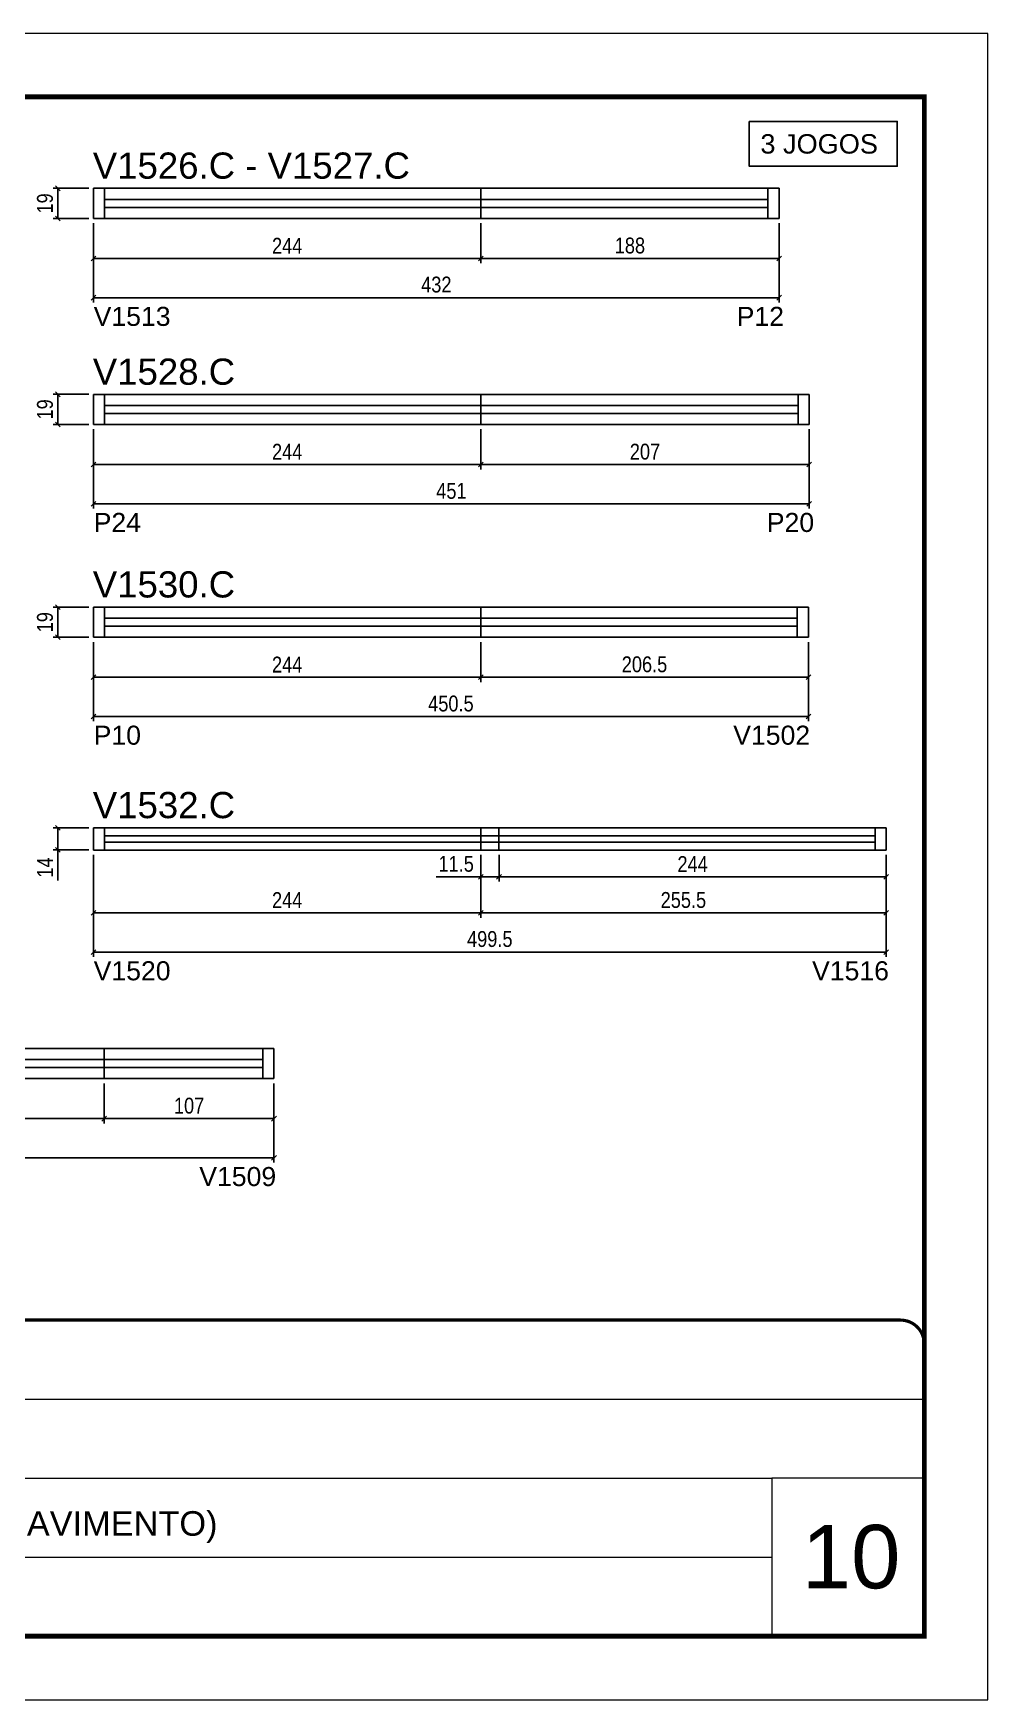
# Model space of a CAD drawing. Extents: x 1959 to 8212, y 239 to 4735.
# Drawn here: x 4441 to 5042, y 1388 to 2438 of the extents above; entities that cross this region are included whole.
import ezdxf

# ---------------------------------------------------------------- set-up
doc = ezdxf.new("R2010")
doc.units = 0
doc.linetypes.add('CONTINUO', pattern=[0])
doc.linetypes.add('DASHED', pattern=[0.75, 0.5, -0.25])
for name, color, linetype in [('5', 5, 'Continuous'), ('COTA', 241, 'Continuous'), ('NOMENCLATURA', 7, 'Continuous'), ('Painéis', 200, 'Continuous'), ('SARR_2.2x7', 40, 'Continuous'), ('SARR_EDITAR', 141, 'Continuous')]:
    doc.layers.add(name, color=color, linetype=linetype)
for name, color, linetype, lineweight in [('CARIMBO', 255, 'Continuous', 9), ('Folhas', 255, 'Continuous', 9), ('SARRAFO DE PRESSAO', 251, 'DASHED', 9)]:
    doc.layers.add(name, color=color, linetype=linetype, lineweight=lineweight)
doc.styles.add('ARIAL', font='arial.ttf')
doc.styles.add('COTA TECNICA', font='techl___.ttf', dxfattribs={"height": 10})
doc.styles.add('COTA TECNICA-50', font='techl___.ttf', dxfattribs={"height": 10})
doc.styles.get("Standard").update_dxf_attribs({"font": 'arial.ttf'})
doc.dimstyles.new('COTA PAINEL-50', dxfattribs={"dimtxt": 10, "dimasz": 3, "dimexe": 3, "dimexo": 3, "dimgap": 3, "dimtad": 1, "dimdec": 1, "dimzin": 12, "dimdsep": 46, "dimtxsty": 'COTA TECNICA-50', "dimblk1": 'OBLIQUE', "dimblk2": 'OBLIQUE', "dimsah": 1, "dimcen": 0.9, "dimclrd": 4, "dimclre": 4, "dimclrt": 240, "dimadec": 1, "dimazin": 3, "dimtfac": 1, "dimtdec": 1, "dimtmove": 0, "dimatfit": 3, "dimfxl": 1, "dimtolj": 1, "dimtzin": 12, "dimarcsym": 0})
doc.dimstyles.new('PAINEL', dxfattribs={"dimtxt": 10, "dimasz": 3, "dimexe": 3, "dimexo": 3, "dimgap": 3, "dimtad": 1, "dimdec": 1, "dimzin": 12, "dimdsep": 46, "dimtxsty": 'COTA TECNICA', "dimblk1": 'OBLIQUE', "dimblk2": 'OBLIQUE', "dimsah": 1, "dimcen": 0.9, "dimclrd": 4, "dimclre": 4, "dimclrt": 240, "dimadec": 1, "dimazin": 3, "dimtfac": 1, "dimtdec": 1, "dimtmove": 0, "dimatfit": 3, "dimfxl": 1, "dimtolj": 1, "dimtzin": 12, "dimarcsym": 0})

# ---------------------------------------------------------------- blocks, each defined once
blk = doc.blocks.new('9999999999')
at = {"color": 30, "linetype": 'CONTINUO'}
for p, q in [((98564.6, 34379.6), (99584, 34379.6)), ((98564.6, 34329.8), (99488, 34329.8)), ((99584, 34329.8), (99488, 34329.8)), ((99488, 34329.8), (99488, 34230.2)), ((98564.6, 34280), (99488, 34280))]:
    blk.add_line(p, q, dxfattribs=at)
at = {"color": 30, "linetype": 'CONTINUO', "const_width": 2}
blk.add_lwpolyline([(99584, 34230.2), (99584, 34414.4, 0.414214), (99569, 34429.4), (98229, 34429.4, 0.414214), (98214, 34414.4), (98214, 34245.2, 0.414214), (98229, 34230.2), (99584, 34230.2)], format="xyb", dxfattribs=at)
at = {"layer": 'Folhas'}
blk.add_lwpolyline([(98139, 34190.2), (99624, 34190.2), (99624, 35240.2), (98139, 35240.2)], close=True, dxfattribs=at)
at = {"layer": 'Folhas', "color": 30, "const_width": 3}
blk.add_lwpolyline([(98214, 34230.2), (99584, 34230.2), (99584, 35200.2), (98214, 35200.2)], close=True, dxfattribs=at)
at = {"color": 7, "linetype": 'Continuous', "ltscale": 5, "style": 'ARIAL'}
blk.add_text('TIPO (7° AO 21° PAVIMENTO)', height=15.483, dxfattribs=at).set_placement((98837.7, 34293.5))
blk = doc.blocks.new('_Oblique')
at = {"color": 0, "linetype": 'ByBlock', "lineweight": -2}
blk.add_line((-0.5, -0.5), (0.5, 0.5), dxfattribs=at)
blk = doc.blocks.new('*D584')
at = {"layer": 'COTA', "color": 4, "linetype": 'ByBlock', "lineweight": -2, "transparency": 16777216}
for p, q in [((4478.8, 2318.4), (4478.8, 2268.5)), ((4910.8, 2318.4), (4910.8, 2268.5)), ((4478.8, 2271.5), (4910.8, 2271.5))]:
    blk.add_line(p, q, dxfattribs=at)
at = {"layer": 'Defpoints', "color": 0, "linetype": 'ByBlock', "transparency": 16777216}
for p in [(4478.8, 2321.4), (4910.8, 2321.4), (4910.8, 2271.5)]:
    blk.add_point(p, dxfattribs=at)
at = {"layer": 'COTA', "color": 4, "linetype": 'ByBlock', "lineweight": -2, "transparency": 16777216, "xscale": 3, "yscale": 3, "zscale": 3, "rotation": 180}
blk.add_blockref('_Oblique', (4478.8, 2271.5), dxfattribs=at)
at = {"layer": 'COTA', "color": 4, "linetype": 'ByBlock', "lineweight": -2, "transparency": 16777216, "xscale": 3, "yscale": 3, "zscale": 3}
blk.add_blockref('_Oblique', (4910.8, 2271.5), dxfattribs=at)
at = {"layer": 'COTA', "color": 240, "linetype": 'ByBlock', "transparency": 16777216, "insert": (4694.8, 2279.7), "char_height": 10, "attachment_point": 5, "style": 'COTA TECNICA-50'}
blk.add_mtext('\\A1;432', dxfattribs=at)
blk = doc.blocks.new('*D585')
at = {"layer": 'COTA', "color": 4, "lineweight": -2, "transparency": 16777216}
for p, q in [((4475.8, 2340.4), (4453.3, 2340.4)), ((4456.3, 2340.4), (4456.3, 2321.4)), ((4475.8, 2321.4), (4453.3, 2321.4))]:
    blk.add_line(p, q, dxfattribs=at)
at = {"layer": 'Defpoints', "color": 0, "transparency": 16777216}
for p in [(4478.8, 2340.4), (4456.3, 2321.4), (4478.8, 2321.4)]:
    blk.add_point(p, dxfattribs=at)
at = {"layer": 'COTA', "color": 4, "lineweight": -2, "transparency": 16777216, "xscale": 3, "yscale": 3, "zscale": 3}
for p, rotation in [((4456.3, 2340.4), 90), ((4456.3, 2321.4), 270)]:
    blk.add_blockref('_Oblique', p, dxfattribs=dict(at, rotation=rotation))
at = {"layer": 'COTA', "color": 240, "transparency": 16777216, "insert": (4448.2, 2330.9), "char_height": 10, "attachment_point": 5, "rotation": 90, "style": 'COTA TECNICA'}
blk.add_mtext('\\A1;19', dxfattribs=at)
blk = doc.blocks.new('*D586')
at = {"layer": 'COTA', "color": 4, "lineweight": -2, "transparency": 16777216}
for p, q in [((4478.8, 2318.4), (4478.8, 2293.2)), ((4722.8, 2318.4), (4722.8, 2293.2)), ((4478.8, 2296.2), (4722.8, 2296.2))]:
    blk.add_line(p, q, dxfattribs=at)
at = {"layer": 'Defpoints', "color": 0, "transparency": 16777216}
for p in [(4478.8, 2321.4), (4722.8, 2321.4), (4722.8, 2296.2)]:
    blk.add_point(p, dxfattribs=at)
at = {"layer": 'COTA', "color": 4, "lineweight": -2, "transparency": 16777216, "xscale": 3, "yscale": 3, "zscale": 3, "rotation": 180}
blk.add_blockref('_Oblique', (4478.8, 2296.2), dxfattribs=at)
at = {"layer": 'COTA', "color": 4, "lineweight": -2, "transparency": 16777216, "xscale": 3, "yscale": 3, "zscale": 3}
blk.add_blockref('_Oblique', (4722.8, 2296.2), dxfattribs=at)
at = {"layer": 'COTA', "color": 240, "transparency": 16777216, "insert": (4600.8, 2304.2), "char_height": 10, "attachment_point": 5, "style": 'COTA TECNICA'}
blk.add_mtext('\\A1;244', dxfattribs=at)
blk = doc.blocks.new('*D587')
at = {"layer": 'COTA', "color": 4, "lineweight": -2, "transparency": 16777216}
for p, q in [((4722.8, 2318.4), (4722.8, 2293.2)), ((4910.8, 2318.4), (4910.8, 2293.2)), ((4722.8, 2296.2), (4910.8, 2296.2))]:
    blk.add_line(p, q, dxfattribs=at)
at = {"layer": 'Defpoints', "color": 0, "transparency": 16777216}
for p in [(4722.8, 2321.4), (4910.8, 2321.4), (4910.8, 2296.2)]:
    blk.add_point(p, dxfattribs=at)
at = {"layer": 'COTA', "color": 4, "lineweight": -2, "transparency": 16777216, "xscale": 3, "yscale": 3, "zscale": 3, "rotation": 180}
blk.add_blockref('_Oblique', (4722.8, 2296.2), dxfattribs=at)
at = {"layer": 'COTA', "color": 4, "lineweight": -2, "transparency": 16777216, "xscale": 3, "yscale": 3, "zscale": 3}
blk.add_blockref('_Oblique', (4910.8, 2296.2), dxfattribs=at)
at = {"layer": 'COTA', "color": 240, "transparency": 16777216, "insert": (4816.8, 2304.3), "char_height": 10, "attachment_point": 5, "style": 'COTA TECNICA'}
blk.add_mtext('\\A1;188', dxfattribs=at)
blk = doc.blocks.new('*D589')
at = {"layer": 'COTA', "color": 4, "linetype": 'ByBlock', "lineweight": -2, "transparency": 16777216}
for p, q in [((4478.8, 2188.6), (4478.8, 2138.6)), ((4929.8, 2188.6), (4929.8, 2138.6)), ((4478.8, 2141.6), (4929.8, 2141.6))]:
    blk.add_line(p, q, dxfattribs=at)
at = {"layer": 'Defpoints', "color": 0, "linetype": 'ByBlock', "transparency": 16777216}
for p in [(4478.8, 2191.6), (4929.8, 2191.6), (4929.8, 2141.6)]:
    blk.add_point(p, dxfattribs=at)
at = {"layer": 'COTA', "color": 4, "linetype": 'ByBlock', "lineweight": -2, "transparency": 16777216, "xscale": 3, "yscale": 3, "zscale": 3, "rotation": 180}
blk.add_blockref('_Oblique', (4478.8, 2141.6), dxfattribs=at)
at = {"layer": 'COTA', "color": 4, "linetype": 'ByBlock', "lineweight": -2, "transparency": 16777216, "xscale": 3, "yscale": 3, "zscale": 3}
blk.add_blockref('_Oblique', (4929.8, 2141.6), dxfattribs=at)
at = {"layer": 'COTA', "color": 240, "linetype": 'ByBlock', "transparency": 16777216, "insert": (4704.3, 2149.7), "char_height": 10, "attachment_point": 5, "style": 'COTA TECNICA-50'}
blk.add_mtext('\\A1;451', dxfattribs=at)
blk = doc.blocks.new('*D588')
at = {"layer": 'COTA', "color": 4, "lineweight": -2, "transparency": 16777216}
for p, q in [((4475.8, 2210.6), (4453.3, 2210.6)), ((4456.3, 2210.6), (4456.3, 2191.6)), ((4475.8, 2191.6), (4453.3, 2191.6))]:
    blk.add_line(p, q, dxfattribs=at)
at = {"layer": 'Defpoints', "color": 0, "transparency": 16777216}
for p in [(4478.8, 2210.6), (4456.3, 2191.6), (4478.8, 2191.6)]:
    blk.add_point(p, dxfattribs=at)
at = {"layer": 'COTA', "color": 4, "lineweight": -2, "transparency": 16777216, "xscale": 3, "yscale": 3, "zscale": 3}
for p, rotation in [((4456.3, 2210.6), 90), ((4456.3, 2191.6), 270)]:
    blk.add_blockref('_Oblique', p, dxfattribs=dict(at, rotation=rotation))
at = {"layer": 'COTA', "color": 240, "transparency": 16777216, "insert": (4448.2, 2201.1), "char_height": 10, "attachment_point": 5, "rotation": 90, "style": 'COTA TECNICA'}
blk.add_mtext('\\A1;19', dxfattribs=at)
blk = doc.blocks.new('*D590')
at = {"layer": 'COTA', "color": 4, "lineweight": -2, "transparency": 16777216}
for p, q in [((4478.8, 2188.6), (4478.8, 2163.3)), ((4722.8, 2188.6), (4722.8, 2163.3)), ((4478.8, 2166.3), (4722.8, 2166.3))]:
    blk.add_line(p, q, dxfattribs=at)
at = {"layer": 'Defpoints', "color": 0, "transparency": 16777216}
for p in [(4478.8, 2191.6), (4722.8, 2191.6), (4722.8, 2166.3)]:
    blk.add_point(p, dxfattribs=at)
at = {"layer": 'COTA', "color": 4, "lineweight": -2, "transparency": 16777216, "xscale": 3, "yscale": 3, "zscale": 3, "rotation": 180}
blk.add_blockref('_Oblique', (4478.8, 2166.3), dxfattribs=at)
at = {"layer": 'COTA', "color": 4, "lineweight": -2, "transparency": 16777216, "xscale": 3, "yscale": 3, "zscale": 3}
blk.add_blockref('_Oblique', (4722.8, 2166.3), dxfattribs=at)
at = {"layer": 'COTA', "color": 240, "transparency": 16777216, "insert": (4600.8, 2174.4), "char_height": 10, "attachment_point": 5, "style": 'COTA TECNICA'}
blk.add_mtext('\\A1;244', dxfattribs=at)
blk = doc.blocks.new('*D591')
at = {"layer": 'COTA', "color": 4, "lineweight": -2, "transparency": 16777216}
for p, q in [((4722.8, 2188.6), (4722.8, 2163.3)), ((4929.8, 2188.6), (4929.8, 2163.3)), ((4722.8, 2166.3), (4929.8, 2166.3))]:
    blk.add_line(p, q, dxfattribs=at)
at = {"layer": 'Defpoints', "color": 0, "transparency": 16777216}
for p in [(4722.8, 2191.6), (4929.8, 2191.6), (4929.8, 2166.3)]:
    blk.add_point(p, dxfattribs=at)
at = {"layer": 'COTA', "color": 4, "lineweight": -2, "transparency": 16777216, "xscale": 3, "yscale": 3, "zscale": 3, "rotation": 180}
blk.add_blockref('_Oblique', (4722.8, 2166.3), dxfattribs=at)
at = {"layer": 'COTA', "color": 4, "lineweight": -2, "transparency": 16777216, "xscale": 3, "yscale": 3, "zscale": 3}
blk.add_blockref('_Oblique', (4929.8, 2166.3), dxfattribs=at)
at = {"layer": 'COTA', "color": 240, "transparency": 16777216, "insert": (4826.3, 2174.4), "char_height": 10, "attachment_point": 5, "style": 'COTA TECNICA'}
blk.add_mtext('\\A1;207', dxfattribs=at)
blk = doc.blocks.new('*D594')
at = {"layer": 'COTA', "color": 4, "linetype": 'ByBlock', "lineweight": -2, "transparency": 16777216}
for p, q in [((4478.8, 2054.5), (4478.8, 2004.6)), ((4929.3, 2054.5), (4929.3, 2004.6)), ((4478.8, 2007.6), (4929.3, 2007.6))]:
    blk.add_line(p, q, dxfattribs=at)
at = {"layer": 'Defpoints', "color": 0, "linetype": 'ByBlock', "transparency": 16777216}
for p in [(4478.8, 2057.5), (4929.3, 2057.5), (4929.3, 2007.6)]:
    blk.add_point(p, dxfattribs=at)
at = {"layer": 'COTA', "color": 4, "linetype": 'ByBlock', "lineweight": -2, "transparency": 16777216, "xscale": 3, "yscale": 3, "zscale": 3, "rotation": 180}
blk.add_blockref('_Oblique', (4478.8, 2007.6), dxfattribs=at)
at = {"layer": 'COTA', "color": 4, "linetype": 'ByBlock', "lineweight": -2, "transparency": 16777216, "xscale": 3, "yscale": 3, "zscale": 3}
blk.add_blockref('_Oblique', (4929.3, 2007.6), dxfattribs=at)
at = {"layer": 'COTA', "color": 240, "linetype": 'ByBlock', "transparency": 16777216, "insert": (4704, 2015.7), "char_height": 10, "attachment_point": 5, "style": 'COTA TECNICA-50'}
blk.add_mtext('\\A1;450.5', dxfattribs=at)
blk = doc.blocks.new('*D595')
at = {"layer": 'COTA', "color": 4, "lineweight": -2, "transparency": 16777216}
for p, q in [((4475.8, 2076.5), (4453.3, 2076.5)), ((4456.3, 2076.5), (4456.3, 2057.5)), ((4475.8, 2057.5), (4453.3, 2057.5))]:
    blk.add_line(p, q, dxfattribs=at)
at = {"layer": 'Defpoints', "color": 0, "transparency": 16777216}
for p in [(4478.8, 2076.5), (4456.3, 2057.5), (4478.8, 2057.5)]:
    blk.add_point(p, dxfattribs=at)
at = {"layer": 'COTA', "color": 4, "lineweight": -2, "transparency": 16777216, "xscale": 3, "yscale": 3, "zscale": 3}
for p, rotation in [((4456.3, 2076.5), 90), ((4456.3, 2057.5), 270)]:
    blk.add_blockref('_Oblique', p, dxfattribs=dict(at, rotation=rotation))
at = {"layer": 'COTA', "color": 240, "transparency": 16777216, "insert": (4448.2, 2067), "char_height": 10, "attachment_point": 5, "rotation": 90, "style": 'COTA TECNICA'}
blk.add_mtext('\\A1;19', dxfattribs=at)
blk = doc.blocks.new('*D596')
at = {"layer": 'COTA', "color": 4, "lineweight": -2, "transparency": 16777216}
for p, q in [((4478.8, 2054.5), (4478.8, 2029.3)), ((4722.8, 2054.5), (4722.8, 2029.3)), ((4478.8, 2032.3), (4722.8, 2032.3))]:
    blk.add_line(p, q, dxfattribs=at)
at = {"layer": 'Defpoints', "color": 0, "transparency": 16777216}
for p in [(4478.8, 2057.5), (4722.8, 2057.5), (4722.8, 2032.3)]:
    blk.add_point(p, dxfattribs=at)
at = {"layer": 'COTA', "color": 4, "lineweight": -2, "transparency": 16777216, "xscale": 3, "yscale": 3, "zscale": 3, "rotation": 180}
blk.add_blockref('_Oblique', (4478.8, 2032.3), dxfattribs=at)
at = {"layer": 'COTA', "color": 4, "lineweight": -2, "transparency": 16777216, "xscale": 3, "yscale": 3, "zscale": 3}
blk.add_blockref('_Oblique', (4722.8, 2032.3), dxfattribs=at)
at = {"layer": 'COTA', "color": 240, "transparency": 16777216, "insert": (4600.8, 2040.3), "char_height": 10, "attachment_point": 5, "style": 'COTA TECNICA'}
blk.add_mtext('\\A1;244', dxfattribs=at)
blk = doc.blocks.new('*D597')
at = {"layer": 'COTA', "color": 4, "lineweight": -2, "transparency": 16777216}
for p, q in [((4722.8, 2054.5), (4722.8, 2029.3)), ((4929.3, 2054.5), (4929.3, 2029.3)), ((4722.8, 2032.3), (4929.3, 2032.3))]:
    blk.add_line(p, q, dxfattribs=at)
at = {"layer": 'Defpoints', "color": 0, "transparency": 16777216}
for p in [(4722.8, 2057.5), (4929.3, 2057.5), (4929.3, 2032.3)]:
    blk.add_point(p, dxfattribs=at)
at = {"layer": 'COTA', "color": 4, "lineweight": -2, "transparency": 16777216, "xscale": 3, "yscale": 3, "zscale": 3, "rotation": 180}
blk.add_blockref('_Oblique', (4722.8, 2032.3), dxfattribs=at)
at = {"layer": 'COTA', "color": 4, "lineweight": -2, "transparency": 16777216, "xscale": 3, "yscale": 3, "zscale": 3}
blk.add_blockref('_Oblique', (4929.3, 2032.3), dxfattribs=at)
at = {"layer": 'COTA', "color": 240, "transparency": 16777216, "insert": (4826, 2040.4), "char_height": 10, "attachment_point": 5, "style": 'COTA TECNICA'}
blk.add_mtext('\\A1;206.5', dxfattribs=at)
blk = doc.blocks.new('*D598')
at = {"layer": 'COTA', "color": 4, "linetype": 'ByBlock', "lineweight": -2, "transparency": 16777216}
for p, q in [((4478.8, 1920.5), (4478.8, 1856.1)), ((4978.3, 1920.5), (4978.3, 1856.1)), ((4478.8, 1859.1), (4978.3, 1859.1))]:
    blk.add_line(p, q, dxfattribs=at)
at = {"layer": 'Defpoints', "color": 0, "linetype": 'ByBlock', "transparency": 16777216}
for p in [(4478.8, 1923.5), (4978.3, 1923.5), (4978.3, 1859.1)]:
    blk.add_point(p, dxfattribs=at)
at = {"layer": 'COTA', "color": 4, "linetype": 'ByBlock', "lineweight": -2, "transparency": 16777216, "xscale": 3, "yscale": 3, "zscale": 3, "rotation": 180}
blk.add_blockref('_Oblique', (4478.8, 1859.1), dxfattribs=at)
at = {"layer": 'COTA', "color": 4, "linetype": 'ByBlock', "lineweight": -2, "transparency": 16777216, "xscale": 3, "yscale": 3, "zscale": 3}
blk.add_blockref('_Oblique', (4978.3, 1859.1), dxfattribs=at)
at = {"layer": 'COTA', "color": 240, "linetype": 'ByBlock', "transparency": 16777216, "insert": (4728.5, 1867.3), "char_height": 10, "attachment_point": 5, "style": 'COTA TECNICA-50'}
blk.add_mtext('\\A1;499.5', dxfattribs=at)
blk = doc.blocks.new('*D599')
at = {"layer": 'COTA', "color": 4, "lineweight": -2, "transparency": 16777216}
for p, q in [((4475.8, 1937.5), (4453.3, 1937.5)), ((4456.3, 1937.5), (4456.3, 1923.5)), ((4475.8, 1923.5), (4453.3, 1923.5)), ((4456.3, 1923.5), (4456.3, 1904.3))]:
    blk.add_line(p, q, dxfattribs=at)
at = {"layer": 'Defpoints', "color": 0, "transparency": 16777216}
for p in [(4478.8, 1937.5), (4456.3, 1923.5), (4478.8, 1923.5)]:
    blk.add_point(p, dxfattribs=at)
at = {"layer": 'COTA', "color": 4, "lineweight": -2, "transparency": 16777216, "xscale": 3, "yscale": 3, "zscale": 3}
for p, rotation in [((4456.3, 1937.5), 90), ((4456.3, 1923.5), 270)]:
    blk.add_blockref('_Oblique', p, dxfattribs=dict(at, rotation=rotation))
at = {"layer": 'COTA', "color": 240, "transparency": 16777216, "insert": (4448.2, 1912.4), "char_height": 10, "attachment_point": 5, "rotation": 90, "style": 'COTA TECNICA'}
blk.add_mtext('\\A1;14', dxfattribs=at)
blk = doc.blocks.new('*D600')
at = {"layer": 'COTA', "color": 4, "lineweight": -2, "transparency": 16777216}
for p, q in [((4478.8, 1920.5), (4478.8, 1880.8)), ((4722.8, 1920.5), (4722.8, 1880.8)), ((4478.8, 1883.8), (4722.8, 1883.8))]:
    blk.add_line(p, q, dxfattribs=at)
at = {"layer": 'Defpoints', "color": 0, "transparency": 16777216}
for p in [(4478.8, 1923.5), (4722.8, 1923.5), (4722.8, 1883.8)]:
    blk.add_point(p, dxfattribs=at)
at = {"layer": 'COTA', "color": 4, "lineweight": -2, "transparency": 16777216, "xscale": 3, "yscale": 3, "zscale": 3, "rotation": 180}
blk.add_blockref('_Oblique', (4478.8, 1883.8), dxfattribs=at)
at = {"layer": 'COTA', "color": 4, "lineweight": -2, "transparency": 16777216, "xscale": 3, "yscale": 3, "zscale": 3}
blk.add_blockref('_Oblique', (4722.8, 1883.8), dxfattribs=at)
at = {"layer": 'COTA', "color": 240, "transparency": 16777216, "insert": (4600.8, 1891.9), "char_height": 10, "attachment_point": 5, "style": 'COTA TECNICA'}
blk.add_mtext('\\A1;244', dxfattribs=at)
blk = doc.blocks.new('*D601')
at = {"layer": 'COTA', "color": 4, "lineweight": -2, "transparency": 16777216}
for p, q in [((4722.8, 1920.5), (4722.8, 1880.8)), ((4978.3, 1920.5), (4978.3, 1880.8)), ((4722.8, 1883.8), (4978.3, 1883.8))]:
    blk.add_line(p, q, dxfattribs=at)
at = {"layer": 'Defpoints', "color": 0, "transparency": 16777216}
for p in [(4722.8, 1923.5), (4978.3, 1923.5), (4978.3, 1883.8)]:
    blk.add_point(p, dxfattribs=at)
at = {"layer": 'COTA', "color": 4, "lineweight": -2, "transparency": 16777216, "xscale": 3, "yscale": 3, "zscale": 3, "rotation": 180}
blk.add_blockref('_Oblique', (4722.8, 1883.8), dxfattribs=at)
at = {"layer": 'COTA', "color": 4, "lineweight": -2, "transparency": 16777216, "xscale": 3, "yscale": 3, "zscale": 3}
blk.add_blockref('_Oblique', (4978.3, 1883.8), dxfattribs=at)
at = {"layer": 'COTA', "color": 240, "transparency": 16777216, "insert": (4850.5, 1891.9), "char_height": 10, "attachment_point": 5, "style": 'COTA TECNICA'}
blk.add_mtext('\\A1;255.5', dxfattribs=at)
blk = doc.blocks.new('*D602')
at = {"layer": 'COTA', "color": 4, "lineweight": -2, "transparency": 16777216}
for p, q in [((4734.3, 1920.5), (4734.3, 1903.6)), ((4978.3, 1920.5), (4978.3, 1903.6)), ((4978.3, 1906.6), (4734.3, 1906.6))]:
    blk.add_line(p, q, dxfattribs=at)
at = {"layer": 'Defpoints', "color": 0, "transparency": 16777216}
for p in [(4734.3, 1923.5), (4978.3, 1923.5), (4734.3, 1906.6)]:
    blk.add_point(p, dxfattribs=at)
at = {"layer": 'COTA', "color": 4, "lineweight": -2, "transparency": 16777216, "xscale": 3, "yscale": 3, "zscale": 3, "rotation": 180}
blk.add_blockref('_Oblique', (4734.3, 1906.6), dxfattribs=at)
at = {"layer": 'COTA', "color": 4, "lineweight": -2, "transparency": 16777216, "xscale": 3, "yscale": 3, "zscale": 3}
blk.add_blockref('_Oblique', (4978.3, 1906.6), dxfattribs=at)
at = {"layer": 'COTA', "color": 240, "transparency": 16777216, "insert": (4856.3, 1914.6), "char_height": 10, "attachment_point": 5, "style": 'COTA TECNICA'}
blk.add_mtext('\\A1;244', dxfattribs=at)
blk = doc.blocks.new('*D603')
at = {"layer": 'COTA', "color": 4, "lineweight": -2, "transparency": 16777216}
for p, q in [((4722.8, 1920.5), (4722.8, 1903.6)), ((4734.3, 1920.5), (4734.3, 1903.6)), ((4722.8, 1906.6), (4694.8, 1906.6)), ((4734.3, 1906.6), (4722.8, 1906.6))]:
    blk.add_line(p, q, dxfattribs=at)
at = {"layer": 'Defpoints', "color": 0, "transparency": 16777216}
for p in [(4722.8, 1923.5), (4734.3, 1923.5), (4722.8, 1906.6)]:
    blk.add_point(p, dxfattribs=at)
at = {"layer": 'COTA', "color": 4, "lineweight": -2, "transparency": 16777216, "xscale": 3, "yscale": 3, "zscale": 3, "rotation": 180}
blk.add_blockref('_Oblique', (4722.8, 1906.6), dxfattribs=at)
at = {"layer": 'COTA', "color": 4, "lineweight": -2, "transparency": 16777216, "xscale": 3, "yscale": 3, "zscale": 3}
blk.add_blockref('_Oblique', (4734.3, 1906.6), dxfattribs=at)
at = {"layer": 'COTA', "color": 240, "transparency": 16777216, "insert": (4707.3, 1914.7), "char_height": 10, "attachment_point": 5, "style": 'COTA TECNICA'}
blk.add_mtext('\\A1;11.5', dxfattribs=at)
blk = doc.blocks.new('*D616')
at = {"layer": 'COTA', "color": 4, "linetype": 'ByBlock', "lineweight": -2, "transparency": 16777216}
for p, q in [((4241.5, 1776.4), (4241.5, 1726.5)), ((4592.5, 1776.4), (4592.5, 1726.5)), ((4241.5, 1729.5), (4592.5, 1729.5))]:
    blk.add_line(p, q, dxfattribs=at)
at = {"layer": 'Defpoints', "color": 0, "linetype": 'ByBlock', "transparency": 16777216}
for p in [(4241.5, 1779.4), (4592.5, 1779.4), (4592.5, 1729.5)]:
    blk.add_point(p, dxfattribs=at)
at = {"layer": 'COTA', "color": 4, "linetype": 'ByBlock', "lineweight": -2, "transparency": 16777216, "xscale": 3, "yscale": 3, "zscale": 3, "rotation": 180}
blk.add_blockref('_Oblique', (4241.5, 1729.5), dxfattribs=at)
at = {"layer": 'COTA', "color": 4, "linetype": 'ByBlock', "lineweight": -2, "transparency": 16777216, "xscale": 3, "yscale": 3, "zscale": 3}
blk.add_blockref('_Oblique', (4592.5, 1729.5), dxfattribs=at)
at = {"layer": 'COTA', "color": 240, "linetype": 'ByBlock', "transparency": 16777216, "insert": (4417, 1737.7), "char_height": 10, "attachment_point": 5, "style": 'COTA TECNICA-50'}
blk.add_mtext('\\A1;351', dxfattribs=at)
blk = doc.blocks.new('*D617')
at = {"layer": 'COTA', "color": 4, "lineweight": -2, "transparency": 16777216}
for p, q in [((4241.5, 1776.4), (4241.5, 1751.2)), ((4485.5, 1776.4), (4485.5, 1751.2)), ((4241.5, 1754.2), (4485.5, 1754.2))]:
    blk.add_line(p, q, dxfattribs=at)
at = {"layer": 'Defpoints', "color": 0, "transparency": 16777216}
for p in [(4241.5, 1779.4), (4485.5, 1779.4), (4485.5, 1754.2)]:
    blk.add_point(p, dxfattribs=at)
at = {"layer": 'COTA', "color": 4, "lineweight": -2, "transparency": 16777216, "xscale": 3, "yscale": 3, "zscale": 3, "rotation": 180}
blk.add_blockref('_Oblique', (4241.5, 1754.2), dxfattribs=at)
at = {"layer": 'COTA', "color": 4, "lineweight": -2, "transparency": 16777216, "xscale": 3, "yscale": 3, "zscale": 3}
blk.add_blockref('_Oblique', (4485.5, 1754.2), dxfattribs=at)
at = {"layer": 'COTA', "color": 240, "transparency": 16777216, "insert": (4363.5, 1762.2), "char_height": 10, "attachment_point": 5, "style": 'COTA TECNICA'}
blk.add_mtext('\\A1;244', dxfattribs=at)
blk = doc.blocks.new('*D618')
at = {"layer": 'COTA', "color": 4, "lineweight": -2, "transparency": 16777216}
for p, q in [((4485.5, 1776.4), (4485.5, 1751.2)), ((4592.5, 1776.4), (4592.5, 1751.2)), ((4485.5, 1754.2), (4592.5, 1754.2))]:
    blk.add_line(p, q, dxfattribs=at)
at = {"layer": 'Defpoints', "color": 0, "transparency": 16777216}
for p in [(4485.5, 1779.4), (4592.5, 1779.4), (4592.5, 1754.2)]:
    blk.add_point(p, dxfattribs=at)
at = {"layer": 'COTA', "color": 4, "lineweight": -2, "transparency": 16777216, "xscale": 3, "yscale": 3, "zscale": 3, "rotation": 180}
blk.add_blockref('_Oblique', (4485.5, 1754.2), dxfattribs=at)
at = {"layer": 'COTA', "color": 4, "lineweight": -2, "transparency": 16777216, "xscale": 3, "yscale": 3, "zscale": 3}
blk.add_blockref('_Oblique', (4592.5, 1754.2), dxfattribs=at)
at = {"layer": 'COTA', "color": 240, "transparency": 16777216, "insert": (4539, 1762.3), "char_height": 10, "attachment_point": 5, "style": 'COTA TECNICA'}
blk.add_mtext('\\A1;107', dxfattribs=at)

msp = doc.modelspace()

# ---------------------------------------------------------------- linework, layer by layer
at = {"color": 0, "linetype": 'Continuous', "ltscale": 5}
msp.add_lwpolyline([(4892.06, 2382.6), (4985.31, 2382.6), (4985.31, 2354.36), (4892.06, 2354.36)], close=True, dxfattribs=at)
at = {"layer": 'Painéis', "linetype": 'ByBlock'}
for p, q in [((4478.77, 2340.41), (4478.77, 2321.41)), ((4910.77, 2340.41), (4478.77, 2340.41)), ((4722.77, 2340.41), (4722.77, 2321.41)), ((4910.77, 2321.41), (4910.77, 2340.41)), ((4478.77, 2321.41), (4910.77, 2321.41)), ((4478.77, 2210.57), (4478.77, 2191.57)), ((4929.77, 2210.57), (4478.77, 2210.57)), ((4722.77, 2210.57), (4722.77, 2191.57)), ((4929.77, 2191.57), (4929.77, 2210.57)), ((4478.77, 2191.57), (4929.77, 2191.57)), ((4478.77, 2076.51), (4478.77, 2057.51)), ((4929.27, 2076.51), (4478.77, 2076.51)), ((4722.77, 2076.51), (4722.77, 2057.51)), ((4929.27, 2057.51), (4929.27, 2076.51)), ((4478.77, 2057.51), (4929.27, 2057.51)), ((4478.77, 1937.46), (4478.77, 1923.46)), ((4978.27, 1937.46), (4478.77, 1937.46)), ((4722.77, 1937.46), (4722.77, 1923.46)), ((4734.27, 1923.46), (4734.27, 1937.46)), ((4978.27, 1923.46), (4978.27, 1937.46)), ((4478.77, 1923.46), (4978.27, 1923.46)), ((4592.46, 1798.4), (4241.46, 1798.4)), ((4485.46, 1798.4), (4485.46, 1779.4)), ((4592.46, 1779.4), (4592.46, 1798.4)), ((4241.46, 1779.4), (4592.46, 1779.4))]:
    msp.add_line(p, q, dxfattribs=at)
at = {"layer": 'SARR_2.2x7', "linetype": 'Continuous'}
for p, q in [((4485.77, 2340.41), (4485.77, 2321.41)), ((4485.77, 2333.41), (4722.77, 2333.41)), ((4722.77, 2333.41), (4903.77, 2333.41)), ((4903.77, 2340.41), (4903.77, 2321.41)), ((4485.77, 2328.41), (4722.77, 2328.41)), ((4722.77, 2328.41), (4903.77, 2328.41)), ((4485.77, 2210.57), (4485.77, 2191.57)), ((4922.77, 2210.57), (4922.77, 2191.57)), ((4485.77, 2203.57), (4722.77, 2203.57)), ((4485.77, 2198.57), (4722.77, 2198.57)), ((4722.77, 2203.57), (4922.77, 2203.57)), ((4722.77, 2198.57), (4922.77, 2198.57)), ((4485.77, 2076.51), (4485.77, 2057.51)), ((4485.77, 2069.51), (4722.77, 2069.51)), ((4722.77, 2069.51), (4922.27, 2069.51)), ((4922.27, 2076.51), (4922.27, 2057.51)), ((4485.77, 2064.51), (4722.77, 2064.51)), ((4722.77, 2064.51), (4922.27, 2064.51)), ((4485.77, 1937.46), (4485.77, 1923.46)), ((4971.27, 1937.46), (4971.27, 1923.46)), ((4585.46, 1798.4), (4585.46, 1779.4)), ((4248.46, 1791.4), (4585.46, 1791.4)), ((4248.46, 1786.4), (4585.46, 1786.4))]:
    msp.add_line(p, q, dxfattribs=at)
at = {"layer": 'SARR_EDITAR', "linetype": 'Continuous'}
for p, q in [((4485.77, 1932.46), (4722.77, 1932.46)), ((4722.77, 1932.46), (4971.27, 1932.46)), ((4485.77, 1928.46), (4722.77, 1928.46)), ((4722.77, 1928.46), (4971.27, 1928.46))]:
    msp.add_line(p, q, dxfattribs=at)

# ---------------------------------------------------------------- block references
at = {"layer": 'SARRAFO DE PRESSAO', "color": 6, "linetype": 'ByBlock'}
msp.add_blockref('9999999999', (-94581.71, -32802.14), dxfattribs=at)

# ---------------------------------------------------------------- texts
at = {"color": 0, "linetype": 'Continuous', "ltscale": 5, "style": 'ARIAL'}
msp.add_text('3 JOGOS', height=12.235, dxfattribs=at).set_placement((4899.04, 2362.29))
at = {"layer": '5', "linetype": 'Continuous'}
for s, rotation, p in [('V1513', 0.00004, (4478.85, 2253.71)), ('P12', 359.99996, (4884.08, 2253.71)), ('P24', 0.00004, (4478.85, 2123.87)), ('P20', 359.99996, (4903.08, 2123.87)), ('P10', 0.00004, (4478.85, 1989.81)), ('V1502', 359.99996, (4881.92, 1989.81)), ('V1520', 0.00004, (4478.85, 1841.36)), ('V1516', 359.99996, (4931.59, 1841.36)), ('V1509', 359.99996, (4545.41, 1711.7))]:
    msp.add_text(s, height=12, rotation=rotation, dxfattribs=at).set_placement(p)
at = {"layer": 'CARIMBO', "style": 'ARIAL'}
msp.add_text('10', height=40, dxfattribs=at).set_placement((4925.13, 1458.21))
at = {"layer": 'NOMENCLATURA', "linetype": 'Continuous'}
for s, p in [('V1526.C - V1527.C', (4478.3, 2346.47)), ('V1528.C', (4478.3, 2216.63)), ('V1530.C', (4478.3, 2082.57)), ('V1532.C', (4478.3, 1943.52))]:
    msp.add_text(s, height=16.5, dxfattribs=at).set_placement(p)

# ---------------------------------------------------------------- dimensions: what is measured, and where the dimension line sits
at = {"layer": 'COTA'}
for base, p1, p2, picture, middle in [((4456.27, 2321.41), (4478.77, 2340.41), (4478.77, 2321.41), '*D585', (4448.19, 2330.91)), ((4456.27, 2191.57), (4478.77, 2210.57), (4478.77, 2191.57), '*D588', (4448.19, 2201.07)), ((4456.27, 2057.51), (4478.77, 2076.51), (4478.77, 2057.51), '*D595', (4448.19, 2067.01)), ((4456.27, 1923.46), (4478.77, 1937.46), (4478.77, 1923.46), '*D599', (4448.2, 1912.4))]:
    dim = msp.add_linear_dim(base=base, p1=p1, p2=p2, angle=90, dimstyle='PAINEL', dxfattribs=at)
    dim.commit()
    dim.dimension.update_dxf_attribs({"geometry": picture, "text_midpoint": middle})
at = {"layer": 'COTA', "color": 1, "linetype": 'ByBlock'}
for base, p1, p2, picture, middle in [((4910.77, 2271.47), (4478.77, 2321.41), (4910.77, 2321.41), '*D584', (4694.77, 2279.69)), ((4929.77, 2141.62), (4478.77, 2191.57), (4929.77, 2191.57), '*D589', (4704.27, 2149.73)), ((4929.27, 2007.57), (4478.77, 2057.51), (4929.27, 2057.51), '*D594', (4704.02, 2015.68)), ((4978.27, 1859.11), (4478.77, 1923.46), (4978.27, 1923.46), '*D598', (4728.52, 1867.25)), ((4592.46, 1729.46), (4241.46, 1779.4), (4592.46, 1779.4), '*D616', (4416.96, 1737.67))]:
    dim = msp.add_linear_dim(base=base, p1=p1, p2=p2, dimstyle='COTA PAINEL-50', override={"dimarcsym": 1}, dxfattribs=at)
    dim.commit()
    dim.dimension.update_dxf_attribs({"geometry": picture, "text_midpoint": middle})
at = {"layer": 'COTA'}
for base, p1, p2, picture, middle in [((4722.77, 2296.17), (4478.77, 2321.41), (4722.77, 2321.41), '*D586', (4600.77, 2304.24)), ((4722.77, 2166.32), (4478.77, 2191.57), (4722.77, 2191.57), '*D590', (4600.77, 2174.39)), ((4722.77, 2032.26), (4478.77, 2057.51), (4722.77, 2057.51), '*D596', (4600.77, 2040.34)), ((4722.77, 1883.81), (4478.77, 1923.46), (4722.77, 1923.46), '*D600', (4600.77, 1891.89)), ((4722.77, 1906.56), (4734.27, 1923.46), (4722.77, 1923.46), '*D603', (4707.27, 1914.67)), ((4734.27, 1906.56), (4978.27, 1923.46), (4734.27, 1923.46), '*D602', (4856.27, 1914.63)), ((4485.46, 1754.15), (4241.46, 1779.4), (4485.46, 1779.4), '*D617', (4363.46, 1762.23))]:
    dim = msp.add_linear_dim(base=base, p1=p1, p2=p2, dimstyle='PAINEL', dxfattribs=at)
    dim.commit()
    dim.dimension.update_dxf_attribs({"geometry": picture, "text_midpoint": middle})
for base, p1, p2, picture, middle in [((4910.77, 2296.17), (4722.77, 2321.41), (4910.77, 2321.41), '*D587', (4816.77, 2304.26)), ((4929.77, 2166.32), (4722.77, 2191.57), (4929.77, 2191.57), '*D591', (4826.27, 2174.42)), ((4929.27, 2032.26), (4722.77, 2057.51), (4929.27, 2057.51), '*D597', (4826.02, 2040.37)), ((4978.27, 1883.81), (4722.77, 1923.46), (4978.27, 1923.46), '*D601', (4850.52, 1891.92)), ((4592.46, 1754.15), (4485.46, 1779.4), (4592.46, 1779.4), '*D618', (4538.96, 1762.26))]:
    dim = msp.add_linear_dim(base=base, p1=p1, p2=p2, dimstyle='PAINEL', override={"dimtmove": 1}, dxfattribs=at)
    dim.commit()
    dim.dimension.update_dxf_attribs({"geometry": picture, "text_midpoint": middle})

doc.saveas('drawing.dxf')
